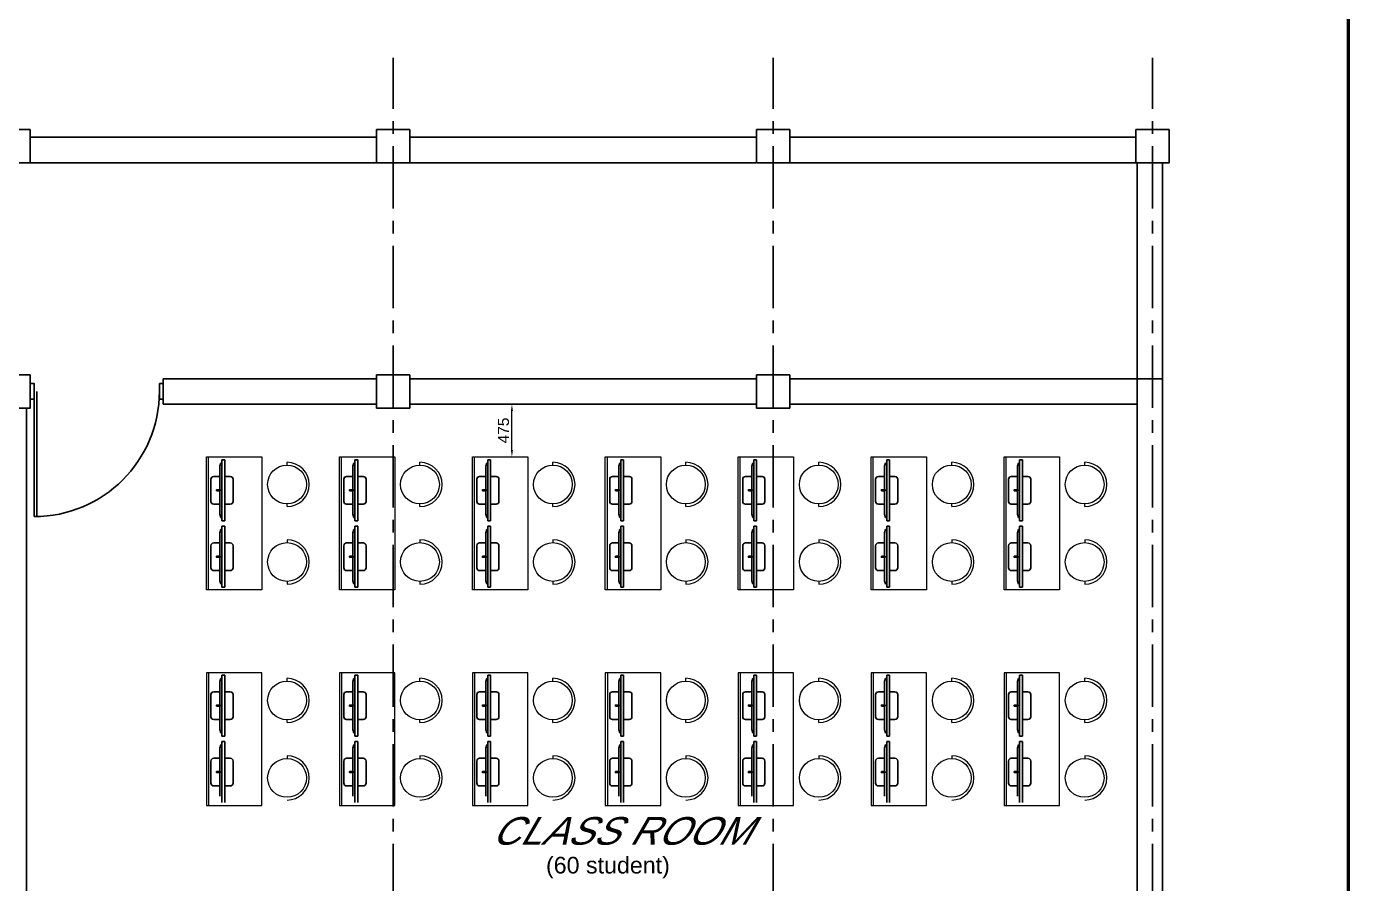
# Model space of a CAD drawing. Extents: x 348043 to 758301, y 133827 to 256568.
# Drawn here: x 443325 to 455259, y 167271 to 175011 of the extents above; entities that cross this region are included whole.
import ezdxf

# ---------------------------------------------------------------- set-up
doc = ezdxf.new("R2010")
doc.units = 0
doc.header["$LTSCALE"] = 900
doc.header["$MEASUREMENT"] = 0
doc.header["$PDMODE"] = 34
doc.linetypes.add('ACAD_ISO02W100', pattern=[15, 12, -3])
doc.linetypes.add('CENTER', pattern=[2, 1.25, -0.25, 0.25, -0.25])
doc.layers.get('DEFPOINTS').update_dxf_attribs({"color": 3, "linetype": 'CONTINUOUS'})
for name, color, linetype in [('2', 7, 'CONTINUOUS'), ('door', 163, 'CONTINUOUS'), ('TEXT', 2, 'CONTINUOUS')]:
    doc.layers.add(name, color=color, linetype=linetype)
doc.layers.add('COL', color=6, linetype='CONTINUOUS', lineweight=25)
doc.styles.add('ROMANS', font='arial.ttf')
doc.dimstyles.new('MSADIM', dxfattribs={"dimscale": 50, "dimtxt": 2.5, "dimasz": 2.5, "dimexe": 1.2, "dimexo": 1, "dimgap": 1, "dimtad": 1, "dimdec": 0, "dimzin": 1, "dimdsep": 46, "dimtxsty": 'ROMANS', "dimcen": 0, "dimclrd": 3, "dimclrt": 6, "dimadec": 0, "dimazin": 0, "dimtfac": 1, "dimtdec": 0, "dimtofl": 0, "dimtmove": 0, "dimatfit": 3, "dimfxl": 1, "dimtvp": 0.1, "dimtolj": 1, "dimtzin": 1, "dimarcsym": 0})

# ---------------------------------------------------------------- blocks, each defined once
blk = doc.blocks.new('*D219')
at = {"layer": 'DEFPOINTS', "color": 0, "lineweight": 50, "ltscale": 1.25}
for p in [(447600, 171599), (447707, 171599), (447600, 171124)]:
    blk.add_point(p, dxfattribs=at)
at = {"layer": 'door', "color": 0, "linetype": 'ACAD_ISO02W100', "lineweight": 9, "ltscale": 1.25}
blk.add_line((447650, 171599), (447767, 171599), dxfattribs=at)
at = {"layer": 'door', "color": 3, "lineweight": 9, "ltscale": 1.25}
blk.add_line((447707, 171187), (447707, 171537), dxfattribs=at)
at = {"layer": 'door', "color": 0, "lineweight": 9, "ltscale": 1.25}
blk.add_line((447650, 171124), (447767, 171124), dxfattribs=at)
at = {"layer": 'door', "color": 3, "lineweight": 50, "ltscale": 1.25}
for points in [[(447697, 171537), (447717, 171537), (447707, 171599)], [(447697, 171187), (447717, 171187), (447707, 171124)]]:
    blk.add_solid(points, dxfattribs=at)
at = {"layer": 'door', "color": 6, "lineweight": 5, "ltscale": 1.25, "insert": (447631, 171362), "char_height": 100, "attachment_point": 5, "rotation": 90, "style": 'ROMANS'}
blk.add_mtext('\\A1;475', dxfattribs=at)

msp = doc.modelspace()

# ---------------------------------------------------------------- linework, layer by layer
at = {"layer": '2', "color": 30, "linetype": 'Continuous'}
for p, q in [((445080.6, 171067.6), (445071.3, 171038.4)), ((445071.3, 170605), (445071.3, 171038.4)), ((445080.6, 171067.6), (445089.9, 171067.6)), ((445114.7, 171096.7), (445089.9, 171096.7)), ((445089.9, 170546.7), (445089.9, 171096.7)), ((445114.7, 170546.7), (445114.7, 171096.7)), ((446280.6, 171067.6), (446271.3, 171038.4)), ((446271.3, 170605), (446271.3, 171038.4)), ((446280.6, 171067.6), (446289.9, 171067.6)), ((446314.7, 171096.7), (446289.9, 171096.7)), ((446289.9, 170546.7), (446289.9, 171096.7)), ((446314.7, 170546.7), (446314.7, 171096.7)), ((447480.6, 171067.6), (447471.3, 171038.4)), ((447471.3, 170605), (447471.3, 171038.4)), ((447480.6, 171067.6), (447489.9, 171067.6)), ((447514.7, 171096.7), (447489.9, 171096.7)), ((447489.9, 170546.7), (447489.9, 171096.7)), ((447514.7, 170546.7), (447514.7, 171096.7)), ((448680.6, 171067.6), (448671.3, 171038.4)), ((448671.3, 170605), (448671.3, 171038.4)), ((448680.6, 171067.6), (448689.9, 171067.6)), ((448714.7, 171096.7), (448689.9, 171096.7)), ((448689.9, 170546.7), (448689.9, 171096.7)), ((448714.7, 170546.7), (448714.7, 171096.7)), ((449880.6, 171067.6), (449871.3, 171038.4)), ((449871.3, 170605), (449871.3, 171038.4)), ((449880.6, 171067.6), (449889.9, 171067.6)), ((449914.7, 171096.7), (449889.9, 171096.7)), ((449889.9, 170546.7), (449889.9, 171096.7)), ((449914.7, 170546.7), (449914.7, 171096.7)), ((451080.6, 171067.6), (451071.3, 171038.4)), ((451071.3, 170605), (451071.3, 171038.4)), ((451080.6, 171067.6), (451089.9, 171067.6)), ((451114.7, 171096.7), (451089.9, 171096.7)), ((451089.9, 170546.7), (451089.9, 171096.7)), ((451114.7, 170546.7), (451114.7, 171096.7)), ((452280.6, 171067.6), (452271.3, 171038.4)), ((452271.3, 170605), (452271.3, 171038.4)), ((452280.6, 171067.6), (452289.9, 171067.6)), ((452314.7, 171096.7), (452289.9, 171096.7)), ((452289.9, 170546.7), (452289.9, 171096.7)), ((452314.7, 170546.7), (452314.7, 171096.7)), ((444989.9, 170721.7), (444989.9, 170921.7)), ((445014.9, 170946.7), (445071.3, 170946.7)), ((445114.7, 170946.7), (445164.9, 170946.7)), ((445189.9, 170721.7), (445189.9, 170921.7)), ((446189.9, 170721.7), (446189.9, 170921.7)), ((446214.9, 170946.7), (446271.3, 170946.7)), ((446314.7, 170946.7), (446364.9, 170946.7)), ((446389.9, 170721.7), (446389.9, 170921.7)), ((447389.9, 170721.7), (447389.9, 170921.7)), ((447414.9, 170946.7), (447471.3, 170946.7)), ((447514.7, 170946.7), (447564.9, 170946.7)), ((447589.9, 170721.7), (447589.9, 170921.7)), ((448589.9, 170721.7), (448589.9, 170921.7)), ((448614.9, 170946.7), (448671.3, 170946.7)), ((448714.7, 170946.7), (448764.9, 170946.7)), ((448789.9, 170721.7), (448789.9, 170921.7)), ((449789.9, 170721.7), (449789.9, 170921.7)), ((449814.9, 170946.7), (449871.3, 170946.7)), ((449914.7, 170946.7), (449964.9, 170946.7)), ((449989.9, 170721.7), (449989.9, 170921.7)), ((450989.9, 170721.7), (450989.9, 170921.7)), ((451014.9, 170946.7), (451071.3, 170946.7)), ((451114.7, 170946.7), (451164.9, 170946.7)), ((451189.9, 170721.7), (451189.9, 170921.7)), ((452189.9, 170721.7), (452189.9, 170921.7)), ((452214.9, 170946.7), (452271.3, 170946.7)), ((452314.7, 170946.7), (452364.9, 170946.7)), ((452389.9, 170721.7), (452389.9, 170921.7)), ((445089.9, 170821.7), (445036.8, 170821.7)), ((445089.9, 170696.7), (445089.9, 170821.7)), ((446289.9, 170821.7), (446236.8, 170821.7)), ((446289.9, 170696.7), (446289.9, 170821.7)), ((447489.9, 170821.7), (447436.8, 170821.7)), ((447489.9, 170696.7), (447489.9, 170821.7)), ((448689.9, 170821.7), (448636.8, 170821.7)), ((448689.9, 170696.7), (448689.9, 170821.7)), ((449889.9, 170821.7), (449836.8, 170821.7)), ((449889.9, 170696.7), (449889.9, 170821.7)), ((451089.9, 170821.7), (451036.8, 170821.7)), ((451089.9, 170696.7), (451089.9, 170821.7)), ((452289.9, 170821.7), (452236.8, 170821.7)), ((452289.9, 170696.7), (452289.9, 170821.7)), ((445014.9, 170696.7), (445071.3, 170696.7)), ((445114.7, 170696.7), (445164.9, 170696.7)), ((446214.9, 170696.7), (446271.3, 170696.7)), ((446314.7, 170696.7), (446364.9, 170696.7)), ((447414.9, 170696.7), (447471.3, 170696.7)), ((447514.7, 170696.7), (447564.9, 170696.7)), ((448614.9, 170696.7), (448671.3, 170696.7)), ((448714.7, 170696.7), (448764.9, 170696.7)), ((449814.9, 170696.7), (449871.3, 170696.7)), ((449914.7, 170696.7), (449964.9, 170696.7)), ((451014.9, 170696.7), (451071.3, 170696.7)), ((451114.7, 170696.7), (451164.9, 170696.7)), ((452214.9, 170696.7), (452271.3, 170696.7)), ((452314.7, 170696.7), (452364.9, 170696.7)), ((445080.6, 170575.9), (445071.3, 170605)), ((445080.6, 170575.9), (445089.9, 170575.9)), ((445114.7, 170546.7), (445089.9, 170546.7)), ((446280.6, 170575.9), (446271.3, 170605)), ((446280.6, 170575.9), (446289.9, 170575.9)), ((446314.7, 170546.7), (446289.9, 170546.7)), ((447480.6, 170575.9), (447471.3, 170605)), ((447480.6, 170575.9), (447489.9, 170575.9)), ((447514.7, 170546.7), (447489.9, 170546.7)), ((448680.6, 170575.9), (448671.3, 170605)), ((448680.6, 170575.9), (448689.9, 170575.9)), ((448714.7, 170546.7), (448689.9, 170546.7)), ((449880.6, 170575.9), (449871.3, 170605)), ((449880.6, 170575.9), (449889.9, 170575.9)), ((449914.7, 170546.7), (449889.9, 170546.7)), ((451080.6, 170575.9), (451071.3, 170605)), ((451080.6, 170575.9), (451089.9, 170575.9)), ((451114.7, 170546.7), (451089.9, 170546.7)), ((452280.6, 170575.9), (452271.3, 170605)), ((452280.6, 170575.9), (452289.9, 170575.9)), ((452314.7, 170546.7), (452289.9, 170546.7)), ((445080.6, 170467.6), (445071.3, 170438.4)), ((445071.3, 170438.4), (445071.3, 170005)), ((445080.6, 170467.6), (445089.9, 170467.6)), ((445114.7, 170496.7), (445089.9, 170496.7)), ((445089.9, 170496.7), (445089.9, 169946.7)), ((445114.7, 170496.7), (445114.7, 169946.7)), ((446280.6, 170467.6), (446271.3, 170438.4)), ((446271.3, 170438.4), (446271.3, 170005)), ((446280.6, 170467.6), (446289.9, 170467.6)), ((446314.7, 170496.7), (446289.9, 170496.7)), ((446289.9, 170496.7), (446289.9, 169946.7)), ((446314.7, 170496.7), (446314.7, 169946.7)), ((447480.6, 170467.6), (447471.3, 170438.4)), ((447471.3, 170438.4), (447471.3, 170005)), ((447480.6, 170467.6), (447489.9, 170467.6)), ((447514.7, 170496.7), (447489.9, 170496.7)), ((447489.9, 170496.7), (447489.9, 169946.7)), ((447514.7, 170496.7), (447514.7, 169946.7)), ((448680.6, 170467.6), (448671.3, 170438.4)), ((448671.3, 170438.4), (448671.3, 170005)), ((448680.6, 170467.6), (448689.9, 170467.6)), ((448714.7, 170496.7), (448689.9, 170496.7)), ((448689.9, 170496.7), (448689.9, 169946.7)), ((448714.7, 170496.7), (448714.7, 169946.7)), ((449880.6, 170467.6), (449871.3, 170438.4)), ((449871.3, 170438.4), (449871.3, 170005)), ((449880.6, 170467.6), (449889.9, 170467.6)), ((449914.7, 170496.7), (449889.9, 170496.7)), ((449889.9, 170496.7), (449889.9, 169946.7)), ((449914.7, 170496.7), (449914.7, 169946.7)), ((451080.6, 170467.6), (451071.3, 170438.4)), ((451071.3, 170438.4), (451071.3, 170005)), ((451080.6, 170467.6), (451089.9, 170467.6)), ((451114.7, 170496.7), (451089.9, 170496.7)), ((451089.9, 170496.7), (451089.9, 169946.7)), ((451114.7, 170496.7), (451114.7, 169946.7)), ((452280.6, 170467.6), (452271.3, 170438.4)), ((452271.3, 170438.4), (452271.3, 170005)), ((452280.6, 170467.6), (452289.9, 170467.6)), ((452314.7, 170496.7), (452289.9, 170496.7)), ((452289.9, 170496.7), (452289.9, 169946.7)), ((452314.7, 170496.7), (452314.7, 169946.7)), ((444989.9, 170321.7), (444989.9, 170121.7)), ((445014.9, 170346.7), (445071.3, 170346.7)), ((445089.9, 170346.7), (445089.9, 170221.7)), ((445114.7, 170346.7), (445164.9, 170346.7)), ((445189.9, 170321.7), (445189.9, 170121.7)), ((446189.9, 170321.7), (446189.9, 170121.7)), ((446214.9, 170346.7), (446271.3, 170346.7)), ((446289.9, 170346.7), (446289.9, 170221.7)), ((446314.7, 170346.7), (446364.9, 170346.7)), ((446389.9, 170321.7), (446389.9, 170121.7)), ((447389.9, 170321.7), (447389.9, 170121.7)), ((447414.9, 170346.7), (447471.3, 170346.7)), ((447489.9, 170346.7), (447489.9, 170221.7)), ((447514.7, 170346.7), (447564.9, 170346.7)), ((447589.9, 170321.7), (447589.9, 170121.7)), ((448589.9, 170321.7), (448589.9, 170121.7)), ((448614.9, 170346.7), (448671.3, 170346.7)), ((448689.9, 170346.7), (448689.9, 170221.7)), ((448714.7, 170346.7), (448764.9, 170346.7)), ((448789.9, 170321.7), (448789.9, 170121.7)), ((449789.9, 170321.7), (449789.9, 170121.7)), ((449814.9, 170346.7), (449871.3, 170346.7)), ((449889.9, 170346.7), (449889.9, 170221.7)), ((449914.7, 170346.7), (449964.9, 170346.7)), ((449989.9, 170321.7), (449989.9, 170121.7)), ((450989.9, 170321.7), (450989.9, 170121.7)), ((451014.9, 170346.7), (451071.3, 170346.7)), ((451089.9, 170346.7), (451089.9, 170221.7)), ((451114.7, 170346.7), (451164.9, 170346.7)), ((451189.9, 170321.7), (451189.9, 170121.7)), ((452189.9, 170321.7), (452189.9, 170121.7)), ((452214.9, 170346.7), (452271.3, 170346.7)), ((452289.9, 170346.7), (452289.9, 170221.7)), ((452314.7, 170346.7), (452364.9, 170346.7)), ((452389.9, 170321.7), (452389.9, 170121.7)), ((445089.9, 170221.7), (445036.8, 170221.7)), ((446289.9, 170221.7), (446236.8, 170221.7)), ((447489.9, 170221.7), (447436.8, 170221.7)), ((448689.9, 170221.7), (448636.8, 170221.7)), ((449889.9, 170221.7), (449836.8, 170221.7)), ((451089.9, 170221.7), (451036.8, 170221.7)), ((452289.9, 170221.7), (452236.8, 170221.7)), ((445014.9, 170096.7), (445071.3, 170096.7)), ((445114.7, 170096.7), (445164.9, 170096.7)), ((446214.9, 170096.7), (446271.3, 170096.7)), ((446314.7, 170096.7), (446364.9, 170096.7)), ((447414.9, 170096.7), (447471.3, 170096.7)), ((447514.7, 170096.7), (447564.9, 170096.7)), ((448614.9, 170096.7), (448671.3, 170096.7)), ((448714.7, 170096.7), (448764.9, 170096.7)), ((449814.9, 170096.7), (449871.3, 170096.7)), ((449914.7, 170096.7), (449964.9, 170096.7)), ((451014.9, 170096.7), (451071.3, 170096.7)), ((451114.7, 170096.7), (451164.9, 170096.7)), ((452214.9, 170096.7), (452271.3, 170096.7)), ((452314.7, 170096.7), (452364.9, 170096.7)), ((445080.6, 169975.9), (445071.3, 170005)), ((445080.6, 169975.9), (445089.9, 169975.9)), ((445114.7, 169946.7), (445089.9, 169946.7)), ((446280.6, 169975.9), (446271.3, 170005)), ((446280.6, 169975.9), (446289.9, 169975.9)), ((446314.7, 169946.7), (446289.9, 169946.7)), ((447480.6, 169975.9), (447471.3, 170005)), ((447480.6, 169975.9), (447489.9, 169975.9)), ((447514.7, 169946.7), (447489.9, 169946.7)), ((448680.6, 169975.9), (448671.3, 170005)), ((448680.6, 169975.9), (448689.9, 169975.9)), ((448714.7, 169946.7), (448689.9, 169946.7)), ((449880.6, 169975.9), (449871.3, 170005)), ((449880.6, 169975.9), (449889.9, 169975.9)), ((449914.7, 169946.7), (449889.9, 169946.7)), ((451080.6, 169975.9), (451071.3, 170005)), ((451080.6, 169975.9), (451089.9, 169975.9)), ((451114.7, 169946.7), (451089.9, 169946.7)), ((452280.6, 169975.9), (452271.3, 170005)), ((452280.6, 169975.9), (452289.9, 169975.9)), ((452314.7, 169946.7), (452289.9, 169946.7)), ((445080.6, 169123), (445071.3, 169093.8)), ((445080.6, 169123), (445089.9, 169123)), ((445114.7, 169152.1), (445089.9, 169152.1)), ((445089.9, 168602.1), (445089.9, 169152.1)), ((445114.7, 168602.1), (445114.7, 169152.1)), ((446280.6, 169123), (446271.3, 169093.8)), ((446280.6, 169123), (446289.9, 169123)), ((446314.7, 169152.1), (446289.9, 169152.1)), ((446289.9, 168602.1), (446289.9, 169152.1)), ((446314.7, 168602.1), (446314.7, 169152.1)), ((447480.6, 169123), (447471.3, 169093.8)), ((447480.6, 169123), (447489.9, 169123)), ((447514.7, 169152.1), (447489.9, 169152.1)), ((447489.9, 168602.1), (447489.9, 169152.1)), ((447514.7, 168602.1), (447514.7, 169152.1)), ((448680.6, 169123), (448671.3, 169093.8)), ((448680.6, 169123), (448689.9, 169123)), ((448714.7, 169152.1), (448689.9, 169152.1)), ((448689.9, 168602.1), (448689.9, 169152.1)), ((448714.7, 168602.1), (448714.7, 169152.1)), ((449880.6, 169123), (449871.3, 169093.8)), ((449880.6, 169123), (449889.9, 169123)), ((449914.7, 169152.1), (449889.9, 169152.1)), ((449889.9, 168602.1), (449889.9, 169152.1)), ((449914.7, 168602.1), (449914.7, 169152.1)), ((451080.6, 169123), (451071.3, 169093.8)), ((451080.6, 169123), (451089.9, 169123)), ((451114.7, 169152.1), (451089.9, 169152.1)), ((451089.9, 168602.1), (451089.9, 169152.1)), ((451114.7, 168602.1), (451114.7, 169152.1)), ((452280.6, 169123), (452271.3, 169093.8)), ((452280.6, 169123), (452289.9, 169123)), ((452314.7, 169152.1), (452289.9, 169152.1)), ((452289.9, 168602.1), (452289.9, 169152.1)), ((452314.7, 168602.1), (452314.7, 169152.1)), ((445014.9, 169002.1), (445071.3, 169002.1)), ((445071.3, 168660.4), (445071.3, 169093.8)), ((445114.7, 169002.1), (445164.9, 169002.1)), ((446214.9, 169002.1), (446271.3, 169002.1)), ((446271.3, 168660.4), (446271.3, 169093.8)), ((446314.7, 169002.1), (446364.9, 169002.1)), ((447414.9, 169002.1), (447471.3, 169002.1)), ((447471.3, 168660.4), (447471.3, 169093.8)), ((447514.7, 169002.1), (447564.9, 169002.1)), ((448614.9, 169002.1), (448671.3, 169002.1)), ((448671.3, 168660.4), (448671.3, 169093.8)), ((448714.7, 169002.1), (448764.9, 169002.1)), ((449814.9, 169002.1), (449871.3, 169002.1)), ((449871.3, 168660.4), (449871.3, 169093.8)), ((449914.7, 169002.1), (449964.9, 169002.1)), ((451014.9, 169002.1), (451071.3, 169002.1)), ((451071.3, 168660.4), (451071.3, 169093.8)), ((451114.7, 169002.1), (451164.9, 169002.1)), ((452214.9, 169002.1), (452271.3, 169002.1)), ((452271.3, 168660.4), (452271.3, 169093.8)), ((452314.7, 169002.1), (452364.9, 169002.1)), ((444989.9, 168777.1), (444989.9, 168977.1)), ((445089.9, 168877.1), (445036.8, 168877.1)), ((445089.9, 168752.1), (445089.9, 168877.1)), ((445189.9, 168777.1), (445189.9, 168977.1)), ((446189.9, 168777.1), (446189.9, 168977.1)), ((446289.9, 168877.1), (446236.8, 168877.1)), ((446289.9, 168752.1), (446289.9, 168877.1)), ((446389.9, 168777.1), (446389.9, 168977.1)), ((447389.9, 168777.1), (447389.9, 168977.1)), ((447489.9, 168877.1), (447436.8, 168877.1)), ((447489.9, 168752.1), (447489.9, 168877.1)), ((447589.9, 168777.1), (447589.9, 168977.1)), ((448589.9, 168777.1), (448589.9, 168977.1)), ((448689.9, 168877.1), (448636.8, 168877.1)), ((448689.9, 168752.1), (448689.9, 168877.1)), ((448789.9, 168777.1), (448789.9, 168977.1)), ((449789.9, 168777.1), (449789.9, 168977.1)), ((449889.9, 168877.1), (449836.8, 168877.1)), ((449889.9, 168752.1), (449889.9, 168877.1)), ((449989.9, 168777.1), (449989.9, 168977.1)), ((450989.9, 168777.1), (450989.9, 168977.1)), ((451089.9, 168877.1), (451036.8, 168877.1)), ((451089.9, 168752.1), (451089.9, 168877.1)), ((451189.9, 168777.1), (451189.9, 168977.1)), ((452189.9, 168777.1), (452189.9, 168977.1)), ((452289.9, 168877.1), (452236.8, 168877.1)), ((452289.9, 168752.1), (452289.9, 168877.1)), ((452389.9, 168777.1), (452389.9, 168977.1)), ((445014.9, 168752.1), (445071.3, 168752.1)), ((445114.7, 168752.1), (445164.9, 168752.1)), ((446214.9, 168752.1), (446271.3, 168752.1)), ((446314.7, 168752.1), (446364.9, 168752.1)), ((447414.9, 168752.1), (447471.3, 168752.1)), ((447514.7, 168752.1), (447564.9, 168752.1)), ((448614.9, 168752.1), (448671.3, 168752.1)), ((448714.7, 168752.1), (448764.9, 168752.1)), ((449814.9, 168752.1), (449871.3, 168752.1)), ((449914.7, 168752.1), (449964.9, 168752.1)), ((451014.9, 168752.1), (451071.3, 168752.1)), ((451114.7, 168752.1), (451164.9, 168752.1)), ((452214.9, 168752.1), (452271.3, 168752.1)), ((452314.7, 168752.1), (452364.9, 168752.1)), ((445080.6, 168631.3), (445071.3, 168660.4)), ((445080.6, 168631.3), (445089.9, 168631.3)), ((446280.6, 168631.3), (446271.3, 168660.4)), ((446280.6, 168631.3), (446289.9, 168631.3)), ((447480.6, 168631.3), (447471.3, 168660.4)), ((447480.6, 168631.3), (447489.9, 168631.3)), ((448680.6, 168631.3), (448671.3, 168660.4)), ((448680.6, 168631.3), (448689.9, 168631.3)), ((449880.6, 168631.3), (449871.3, 168660.4)), ((449880.6, 168631.3), (449889.9, 168631.3)), ((451080.6, 168631.3), (451071.3, 168660.4)), ((451080.6, 168631.3), (451089.9, 168631.3)), ((452280.6, 168631.3), (452271.3, 168660.4)), ((452280.6, 168631.3), (452289.9, 168631.3)), ((445080.6, 168523), (445071.3, 168493.8)), ((445080.6, 168523), (445089.9, 168523)), ((445114.7, 168602.1), (445089.9, 168602.1)), ((445114.7, 168552.1), (445089.9, 168552.1)), ((445089.9, 168552.1), (445089.9, 168002.1)), ((445114.7, 168552.1), (445114.7, 168002.1)), ((446280.6, 168523), (446271.3, 168493.8)), ((446280.6, 168523), (446289.9, 168523)), ((446314.7, 168602.1), (446289.9, 168602.1)), ((446314.7, 168552.1), (446289.9, 168552.1)), ((446289.9, 168552.1), (446289.9, 168002.1)), ((446314.7, 168552.1), (446314.7, 168002.1)), ((447480.6, 168523), (447471.3, 168493.8)), ((447480.6, 168523), (447489.9, 168523)), ((447514.7, 168602.1), (447489.9, 168602.1)), ((447514.7, 168552.1), (447489.9, 168552.1)), ((447489.9, 168552.1), (447489.9, 168002.1)), ((447514.7, 168552.1), (447514.7, 168002.1)), ((448680.6, 168523), (448671.3, 168493.8)), ((448680.6, 168523), (448689.9, 168523)), ((448714.7, 168602.1), (448689.9, 168602.1)), ((448714.7, 168552.1), (448689.9, 168552.1)), ((448689.9, 168552.1), (448689.9, 168002.1)), ((448714.7, 168552.1), (448714.7, 168002.1)), ((449880.6, 168523), (449871.3, 168493.8)), ((449880.6, 168523), (449889.9, 168523)), ((449914.7, 168602.1), (449889.9, 168602.1)), ((449914.7, 168552.1), (449889.9, 168552.1)), ((449889.9, 168552.1), (449889.9, 168002.1)), ((449914.7, 168552.1), (449914.7, 168002.1)), ((451080.6, 168523), (451071.3, 168493.8)), ((451080.6, 168523), (451089.9, 168523)), ((451114.7, 168602.1), (451089.9, 168602.1)), ((451114.7, 168552.1), (451089.9, 168552.1)), ((451089.9, 168552.1), (451089.9, 168002.1)), ((451114.7, 168552.1), (451114.7, 168002.1)), ((452280.6, 168523), (452271.3, 168493.8)), ((452280.6, 168523), (452289.9, 168523)), ((452314.7, 168602.1), (452289.9, 168602.1)), ((452314.7, 168552.1), (452289.9, 168552.1)), ((452289.9, 168552.1), (452289.9, 168002.1)), ((452314.7, 168552.1), (452314.7, 168002.1)), ((445014.9, 168402.1), (445071.3, 168402.1)), ((445071.3, 168493.8), (445071.3, 168060.4)), ((445089.9, 168402.1), (445089.9, 168277.1)), ((445114.7, 168402.1), (445164.9, 168402.1)), ((446214.9, 168402.1), (446271.3, 168402.1)), ((446271.3, 168493.8), (446271.3, 168060.4)), ((446289.9, 168402.1), (446289.9, 168277.1)), ((446314.7, 168402.1), (446364.9, 168402.1)), ((447414.9, 168402.1), (447471.3, 168402.1)), ((447471.3, 168493.8), (447471.3, 168060.4)), ((447489.9, 168402.1), (447489.9, 168277.1)), ((447514.7, 168402.1), (447564.9, 168402.1)), ((448614.9, 168402.1), (448671.3, 168402.1)), ((448671.3, 168493.8), (448671.3, 168060.4)), ((448689.9, 168402.1), (448689.9, 168277.1)), ((448714.7, 168402.1), (448764.9, 168402.1)), ((449814.9, 168402.1), (449871.3, 168402.1)), ((449871.3, 168493.8), (449871.3, 168060.4)), ((449889.9, 168402.1), (449889.9, 168277.1)), ((449914.7, 168402.1), (449964.9, 168402.1)), ((451014.9, 168402.1), (451071.3, 168402.1)), ((451071.3, 168493.8), (451071.3, 168060.4)), ((451089.9, 168402.1), (451089.9, 168277.1)), ((451114.7, 168402.1), (451164.9, 168402.1)), ((452214.9, 168402.1), (452271.3, 168402.1)), ((452271.3, 168493.8), (452271.3, 168060.4)), ((452289.9, 168402.1), (452289.9, 168277.1)), ((452314.7, 168402.1), (452364.9, 168402.1)), ((444989.9, 168377.1), (444989.9, 168177.1)), ((445089.9, 168277.1), (445036.8, 168277.1)), ((445189.9, 168377.1), (445189.9, 168177.1)), ((446189.9, 168377.1), (446189.9, 168177.1)), ((446289.9, 168277.1), (446236.8, 168277.1)), ((446389.9, 168377.1), (446389.9, 168177.1)), ((447389.9, 168377.1), (447389.9, 168177.1)), ((447489.9, 168277.1), (447436.8, 168277.1)), ((447589.9, 168377.1), (447589.9, 168177.1)), ((448589.9, 168377.1), (448589.9, 168177.1)), ((448689.9, 168277.1), (448636.8, 168277.1)), ((448789.9, 168377.1), (448789.9, 168177.1)), ((449789.9, 168377.1), (449789.9, 168177.1)), ((449889.9, 168277.1), (449836.8, 168277.1)), ((449989.9, 168377.1), (449989.9, 168177.1)), ((450989.9, 168377.1), (450989.9, 168177.1)), ((451089.9, 168277.1), (451036.8, 168277.1)), ((451189.9, 168377.1), (451189.9, 168177.1)), ((452189.9, 168377.1), (452189.9, 168177.1)), ((452289.9, 168277.1), (452236.8, 168277.1)), ((452389.9, 168377.1), (452389.9, 168177.1)), ((445014.9, 168152.1), (445071.3, 168152.1)), ((445114.7, 168152.1), (445164.9, 168152.1)), ((446214.9, 168152.1), (446271.3, 168152.1)), ((446314.7, 168152.1), (446364.9, 168152.1)), ((447414.9, 168152.1), (447471.3, 168152.1)), ((447514.7, 168152.1), (447564.9, 168152.1)), ((448614.9, 168152.1), (448671.3, 168152.1)), ((448714.7, 168152.1), (448764.9, 168152.1)), ((449814.9, 168152.1), (449871.3, 168152.1)), ((449914.7, 168152.1), (449964.9, 168152.1)), ((451014.9, 168152.1), (451071.3, 168152.1)), ((451114.7, 168152.1), (451164.9, 168152.1)), ((452214.9, 168152.1), (452271.3, 168152.1)), ((452314.7, 168152.1), (452364.9, 168152.1))]:
    msp.add_line(p, q, dxfattribs=at)
for points in [[(445041.7, 170816.7), (445041.7, 170826.7), (445071.3, 170826.7), (445071.3, 170816.7)], [(446241.7, 170816.7), (446241.7, 170826.7), (446271.3, 170826.7), (446271.3, 170816.7)], [(447441.7, 170816.7), (447441.7, 170826.7), (447471.3, 170826.7), (447471.3, 170816.7)], [(448641.7, 170816.7), (448641.7, 170826.7), (448671.3, 170826.7), (448671.3, 170816.7)], [(449841.7, 170816.7), (449841.7, 170826.7), (449871.3, 170826.7), (449871.3, 170816.7)], [(451041.7, 170816.7), (451041.7, 170826.7), (451071.3, 170826.7), (451071.3, 170816.7)], [(452241.7, 170816.7), (452241.7, 170826.7), (452271.3, 170826.7), (452271.3, 170816.7)], [(445041.7, 170226.8), (445041.7, 170216.8), (445071.3, 170216.8), (445071.3, 170226.8)], [(446241.7, 170226.8), (446241.7, 170216.8), (446271.3, 170216.8), (446271.3, 170226.8)], [(447441.7, 170226.8), (447441.7, 170216.8), (447471.3, 170216.8), (447471.3, 170226.8)], [(448641.7, 170226.8), (448641.7, 170216.8), (448671.3, 170216.8), (448671.3, 170226.8)], [(449841.7, 170226.8), (449841.7, 170216.8), (449871.3, 170216.8), (449871.3, 170226.8)], [(451041.7, 170226.8), (451041.7, 170216.8), (451071.3, 170216.8), (451071.3, 170226.8)], [(452241.7, 170226.8), (452241.7, 170216.8), (452271.3, 170216.8), (452271.3, 170226.8)], [(445041.7, 168872.1), (445041.7, 168882.1), (445071.3, 168882.1), (445071.3, 168872.1)], [(446241.7, 168872.1), (446241.7, 168882.1), (446271.3, 168882.1), (446271.3, 168872.1)], [(447441.7, 168872.1), (447441.7, 168882.1), (447471.3, 168882.1), (447471.3, 168872.1)], [(448641.7, 168872.1), (448641.7, 168882.1), (448671.3, 168882.1), (448671.3, 168872.1)], [(449841.7, 168872.1), (449841.7, 168882.1), (449871.3, 168882.1), (449871.3, 168872.1)], [(451041.7, 168872.1), (451041.7, 168882.1), (451071.3, 168882.1), (451071.3, 168872.1)], [(452241.7, 168872.1), (452241.7, 168882.1), (452271.3, 168882.1), (452271.3, 168872.1)], [(445041.7, 168282.2), (445041.7, 168272.2), (445071.3, 168272.2), (445071.3, 168282.2)], [(446241.7, 168282.2), (446241.7, 168272.2), (446271.3, 168272.2), (446271.3, 168282.2)], [(447441.7, 168282.2), (447441.7, 168272.2), (447471.3, 168272.2), (447471.3, 168282.2)], [(448641.7, 168282.2), (448641.7, 168272.2), (448671.3, 168272.2), (448671.3, 168282.2)], [(449841.7, 168282.2), (449841.7, 168272.2), (449871.3, 168272.2), (449871.3, 168282.2)], [(451041.7, 168282.2), (451041.7, 168272.2), (451071.3, 168272.2), (451071.3, 168282.2)], [(452241.7, 168282.2), (452241.7, 168272.2), (452271.3, 168272.2), (452271.3, 168282.2)]]:
    msp.add_lwpolyline(points, close=True, dxfattribs=at)
for centre, start, end in [((445014.9, 170921.7), 90, 180), ((445164.9, 170921.7), 0, 90), ((446214.9, 170921.7), 90, 180), ((446364.9, 170921.7), 0, 90), ((447414.9, 170921.7), 90, 180), ((447564.9, 170921.7), 0, 90), ((448614.9, 170921.7), 90, 180), ((448764.9, 170921.7), 0, 90), ((449814.9, 170921.7), 90, 180), ((449964.9, 170921.7), 0, 90), ((451014.9, 170921.7), 90, 180), ((451164.9, 170921.7), 0, 90), ((452214.9, 170921.7), 90, 180), ((452364.9, 170921.7), 0, 90), ((445014.9, 170721.7), 180, 270), ((445164.9, 170721.7), 270, 0), ((446214.9, 170721.7), 180, 270), ((446364.9, 170721.7), 270, 0), ((447414.9, 170721.7), 180, 270), ((447564.9, 170721.7), 270, 0), ((448614.9, 170721.7), 180, 270), ((448764.9, 170721.7), 270, 0), ((449814.9, 170721.7), 180, 270), ((449964.9, 170721.7), 270, 0), ((451014.9, 170721.7), 180, 270), ((451164.9, 170721.7), 270, 0), ((452214.9, 170721.7), 180, 270), ((452364.9, 170721.7), 270, 0), ((445014.9, 170321.7), 90, 180), ((445164.9, 170321.7), 360, 90), ((446214.9, 170321.7), 90, 180), ((446364.9, 170321.7), 360, 90), ((447414.9, 170321.7), 90, 180), ((447564.9, 170321.7), 360, 90), ((448614.9, 170321.7), 90, 180), ((448764.9, 170321.7), 360, 90), ((449814.9, 170321.7), 90, 180), ((449964.9, 170321.7), 360, 90), ((451014.9, 170321.7), 90, 180), ((451164.9, 170321.7), 360, 90), ((452214.9, 170321.7), 90, 180), ((452364.9, 170321.7), 360, 90), ((445014.9, 170121.7), 180, 270), ((445164.9, 170121.7), 270, 360), ((446214.9, 170121.7), 180, 270), ((446364.9, 170121.7), 270, 360), ((447414.9, 170121.7), 180, 270), ((447564.9, 170121.7), 270, 360), ((448614.9, 170121.7), 180, 270), ((448764.9, 170121.7), 270, 360), ((449814.9, 170121.7), 180, 270), ((449964.9, 170121.7), 270, 360), ((451014.9, 170121.7), 180, 270), ((451164.9, 170121.7), 270, 360), ((452214.9, 170121.7), 180, 270), ((452364.9, 170121.7), 270, 360), ((445014.9, 168977.1), 90, 180), ((445164.9, 168977.1), 0, 90), ((446214.9, 168977.1), 90, 180), ((446364.9, 168977.1), 0, 90), ((447414.9, 168977.1), 90, 180), ((447564.9, 168977.1), 0, 90), ((448614.9, 168977.1), 90, 180), ((448764.9, 168977.1), 0, 90), ((449814.9, 168977.1), 90, 180), ((449964.9, 168977.1), 0, 90), ((451014.9, 168977.1), 90, 180), ((451164.9, 168977.1), 0, 90), ((452214.9, 168977.1), 90, 180), ((452364.9, 168977.1), 0, 90), ((445014.9, 168777.1), 180, 270), ((445164.9, 168777.1), 270, 0), ((446214.9, 168777.1), 180, 270), ((446364.9, 168777.1), 270, 0), ((447414.9, 168777.1), 180, 270), ((447564.9, 168777.1), 270, 0), ((448614.9, 168777.1), 180, 270), ((448764.9, 168777.1), 270, 0), ((449814.9, 168777.1), 180, 270), ((449964.9, 168777.1), 270, 0), ((451014.9, 168777.1), 180, 270), ((451164.9, 168777.1), 270, 0), ((452214.9, 168777.1), 180, 270), ((452364.9, 168777.1), 270, 0), ((445014.9, 168377.1), 90, 180), ((445164.9, 168377.1), 360, 90), ((446214.9, 168377.1), 90, 180), ((446364.9, 168377.1), 360, 90), ((447414.9, 168377.1), 90, 180), ((447564.9, 168377.1), 360, 90), ((448614.9, 168377.1), 90, 180), ((448764.9, 168377.1), 360, 90), ((449814.9, 168377.1), 90, 180), ((449964.9, 168377.1), 360, 90), ((451014.9, 168377.1), 90, 180), ((451164.9, 168377.1), 360, 90), ((452214.9, 168377.1), 90, 180), ((452364.9, 168377.1), 360, 90), ((445014.9, 168177.1), 180, 270), ((445164.9, 168177.1), 270, 360), ((446214.9, 168177.1), 180, 270), ((446364.9, 168177.1), 270, 360), ((447414.9, 168177.1), 180, 270), ((447564.9, 168177.1), 270, 360), ((448614.9, 168177.1), 180, 270), ((448764.9, 168177.1), 270, 360), ((449814.9, 168177.1), 180, 270), ((449964.9, 168177.1), 270, 360), ((451014.9, 168177.1), 180, 270), ((451164.9, 168177.1), 270, 360), ((452214.9, 168177.1), 180, 270), ((452364.9, 168177.1), 270, 360)]:
    msp.add_arc(centre, 25, start, end, dxfattribs=at)
at = {"layer": 'COL'}
for points in [[(443359.8, 174079.4), (443359.8, 173779.4), (443059.8, 173779.4), (443059.8, 174079.4)], [(446784.8, 174079.4), (446784.8, 173779.4), (446484.8, 173779.4), (446484.8, 174079.4)], [(450214.8, 174079.4), (450214.8, 173779.4), (449914.8, 173779.4), (449914.8, 174079.4)], [(453639.8, 174079.4), (453639.8, 173779.4), (453339.8, 173779.4), (453339.8, 174079.4)], [(443359.8, 171864.4), (443359.8, 171564.4), (443059.8, 171564.4), (443059.8, 171864.4)], [(446784.8, 171864.4), (446784.8, 171564.4), (446484.8, 171564.4), (446484.8, 171864.4)], [(450214.8, 171864.4), (450214.8, 171564.4), (449914.8, 171564.4), (449914.8, 171864.4)]]:
    msp.add_lwpolyline(points, close=True, dxfattribs=at)
at = {"layer": 'door', "linetype": 'CENTER', "ltscale": 0.5}
for p, q in [((446634.8, 162567.2), (446634.8, 174727.4)), ((450064.8, 162567.2), (450064.8, 174727.4)), ((453489.8, 162567.2), (453489.8, 174727.4))]:
    msp.add_line(p, q, dxfattribs=at)
at = {"layer": 'door', "color": 3, "ltscale": 1.25}
for p, q in [((443359.8, 174009.4), (446484.8, 174009.4)), ((446784.8, 174009.4), (449909.8, 174009.4)), ((450214.8, 174009.4), (453339.8, 174009.4)), ((443359.8, 173779.4), (446484.8, 173779.4)), ((446784.8, 173779.4), (449909.8, 173779.4)), ((450214.8, 173779.4), (453339.8, 173779.4)), ((453349.8, 173779.4), (453349.8, 163999.4)), ((453579.8, 173779.4), (453579.8, 163769.4)), ((443359.8, 171831.7), (443359.8, 171601.7)), ((444559.8, 171829.4), (446484.8, 171829.4)), ((444559.8, 171829.4), (444559.8, 171599.4)), ((446784.8, 171829.4), (449914.8, 171829.4)), ((450214.8, 171829.4), (453579.8, 171829.4)), ((443324.8, 171564.4), (443324.8, 164074.4)), ((444559.8, 171599.4), (446484.8, 171599.4)), ((446784.8, 171599.4), (449914.8, 171599.4)), ((450214.8, 171599.4), (453349.8, 171599.4))]:
    msp.add_line(p, q, dxfattribs=at)
at = {"layer": 'door', "color": 13, "ltscale": 1.25}
for p, q in [((443395, 171714.4), (443395, 170584.9)), ((443418.4, 171714.4), (443418.4, 170584.9))]:
    msp.add_line(p, q, dxfattribs=at)
at = {"layer": 'door', "color": 190, "linetype": 'ByBlock', "lineweight": 5, "ltscale": 1.25}
for p, q in [((444968.7, 169924.4), (444968.7, 171124.4)), ((446168.7, 169924.4), (446168.7, 171124.4)), ((447368.7, 169924.4), (447368.7, 171124.4)), ((448568.7, 169924.4), (448568.7, 171124.4)), ((449768.7, 169924.4), (449768.7, 171124.4)), ((450968.7, 169924.4), (450968.7, 171124.4)), ((452168.7, 169924.4), (452168.7, 171124.4)), ((444968.7, 169174.4), (444968.7, 167974.4)), ((446168.7, 169174.4), (446168.7, 167974.4)), ((447368.7, 169174.4), (447368.7, 167974.4)), ((448568.7, 169174.4), (448568.7, 167974.4)), ((449768.7, 169174.4), (449768.7, 167974.4)), ((450968.7, 169174.4), (450968.7, 167974.4)), ((452168.7, 169174.4), (452168.7, 167974.4))]:
    msp.add_line(p, q, dxfattribs=at)
at = {"layer": 'door', "color": 3, "linetype": 'ByBlock', "lineweight": 5, "ltscale": 1.25}
for p, q in [((445677, 171049.4), (445677, 171074.4)), ((446877, 171049.4), (446877, 171074.4)), ((448077, 171049.4), (448077, 171074.4)), ((449277, 171049.4), (449277, 171074.4)), ((450477, 171049.4), (450477, 171074.4)), ((451677, 171049.4), (451677, 171074.4)), ((452877, 171049.4), (452877, 171074.4)), ((445677, 170674.4), (445677, 170699.4)), ((446877, 170674.4), (446877, 170699.4)), ((448077, 170674.4), (448077, 170699.4)), ((449277, 170674.4), (449277, 170699.4)), ((450477, 170674.4), (450477, 170699.4)), ((451677, 170674.4), (451677, 170699.4)), ((452877, 170674.4), (452877, 170699.4)), ((445677, 170374.4), (445677, 170349.4)), ((446877, 170374.4), (446877, 170349.4)), ((448077, 170374.4), (448077, 170349.4)), ((449277, 170374.4), (449277, 170349.4)), ((450477, 170374.4), (450477, 170349.4)), ((451677, 170374.4), (451677, 170349.4)), ((452877, 170374.4), (452877, 170349.4)), ((445677, 169999.4), (445677, 169974.4)), ((446877, 169999.4), (446877, 169974.4)), ((448077, 169999.4), (448077, 169974.4)), ((449277, 169999.4), (449277, 169974.4)), ((450477, 169999.4), (450477, 169974.4)), ((451677, 169999.4), (451677, 169974.4)), ((452877, 169999.4), (452877, 169974.4)), ((445677, 169099.4), (445677, 169124.4)), ((446877, 169099.4), (446877, 169124.4)), ((448077, 169099.4), (448077, 169124.4)), ((449277, 169099.4), (449277, 169124.4)), ((450477, 169099.4), (450477, 169124.4)), ((451677, 169099.4), (451677, 169124.4)), ((452877, 169099.4), (452877, 169124.4)), ((445677, 168724.4), (445677, 168749.4)), ((446877, 168724.4), (446877, 168749.4)), ((448077, 168724.4), (448077, 168749.4)), ((449277, 168724.4), (449277, 168749.4)), ((450477, 168724.4), (450477, 168749.4)), ((451677, 168724.4), (451677, 168749.4)), ((452877, 168724.4), (452877, 168749.4)), ((445677, 168424.4), (445677, 168399.4)), ((446877, 168424.4), (446877, 168399.4)), ((448077, 168424.4), (448077, 168399.4)), ((449277, 168424.4), (449277, 168399.4)), ((450477, 168424.4), (450477, 168399.4)), ((451677, 168424.4), (451677, 168399.4)), ((452877, 168424.4), (452877, 168399.4))]:
    msp.add_line(p, q, dxfattribs=at)
at = {"layer": 'door', "color": 1, "lineweight": 50, "ltscale": 1.25}
msp.add_lwpolyline([(407184.7, 159323.1), (455259, 159323.1), (455259, 216115), (407184.7, 216115)], close=True, dxfattribs=at)
at = {"layer": 'door', "color": 13, "ltscale": 1.25}
for points in [[(443359.8, 171785.2), (443395, 171785.2), (443395, 171643.6), (443359.8, 171643.6)], [(444524.6, 171785.2), (444559.8, 171785.2), (444559.8, 171643.6), (444524.6, 171643.6)]]:
    msp.add_lwpolyline(points, close=True, dxfattribs=at)
at = {"layer": 'door', "color": 190, "linetype": 'ByBlock', "lineweight": 5, "ltscale": 1.25}
for points in [[(444949.8, 169924.4), (444949.8, 171124.4), (445449.8, 171124.4), (445449.8, 169924.4)], [(446149.8, 169924.4), (446149.8, 171124.4), (446649.8, 171124.4), (446649.8, 169924.4)], [(447349.8, 169924.4), (447349.8, 171124.4), (447849.8, 171124.4), (447849.8, 169924.4)], [(448549.8, 169924.4), (448549.8, 171124.4), (449049.8, 171124.4), (449049.8, 169924.4)], [(449749.8, 169924.4), (449749.8, 171124.4), (450249.8, 171124.4), (450249.8, 169924.4)], [(450949.8, 169924.4), (450949.8, 171124.4), (451449.8, 171124.4), (451449.8, 169924.4)], [(452149.8, 169924.4), (452149.8, 171124.4), (452649.8, 171124.4), (452649.8, 169924.4)], [(444949.8, 169174.4), (444949.8, 167974.4), (445449.8, 167974.4), (445449.8, 169174.4)], [(446149.8, 169174.4), (446149.8, 167974.4), (446649.8, 167974.4), (446649.8, 169174.4)], [(447349.8, 169174.4), (447349.8, 167974.4), (447849.8, 167974.4), (447849.8, 169174.4)], [(448549.8, 169174.4), (448549.8, 167974.4), (449049.8, 167974.4), (449049.8, 169174.4)], [(449749.8, 169174.4), (449749.8, 167974.4), (450249.8, 167974.4), (450249.8, 169174.4)], [(450949.8, 169174.4), (450949.8, 167974.4), (451449.8, 167974.4), (451449.8, 169174.4)], [(452149.8, 169174.4), (452149.8, 167974.4), (452649.8, 167974.4), (452649.8, 169174.4)]]:
    msp.add_lwpolyline(points, close=True, dxfattribs=at)
at = {"layer": 'door', "color": 3, "linetype": 'ByBlock', "lineweight": 5, "ltscale": 1.25}
for centre in [(445677, 170874.4), (446877, 170874.4), (448077, 170874.4), (449277, 170874.4), (450477, 170874.4), (451677, 170874.4), (452877, 170874.4), (445677, 170174.4), (446877, 170174.4), (448077, 170174.4), (449277, 170174.4), (450477, 170174.4), (451677, 170174.4), (452877, 170174.4), (445677, 168924.4), (446877, 168924.4), (448077, 168924.4), (449277, 168924.4), (450477, 168924.4), (451677, 168924.4), (452877, 168924.4), (445677, 168224.4), (446877, 168224.4), (448077, 168224.4), (449277, 168224.4), (450477, 168224.4), (451677, 168224.4), (452877, 168224.4)]:
    msp.add_circle(centre, 175, dxfattribs=at)
at = {"layer": 'door', "color": 13, "ltscale": 1.25}
msp.add_arc((443395, 171714.4), 1129.6, 270, 0, dxfattribs=at)
at = {"layer": 'door', "color": 3, "linetype": 'ByBlock', "lineweight": 5, "ltscale": 1.25}
for centre in [(445677, 170874.4), (446877, 170874.4), (448077, 170874.4), (449277, 170874.4), (450477, 170874.4), (451677, 170874.4), (452877, 170874.4), (445677, 170174.4), (446877, 170174.4), (448077, 170174.4), (449277, 170174.4), (450477, 170174.4), (451677, 170174.4), (452877, 170174.4), (445677, 168924.4), (446877, 168924.4), (448077, 168924.4), (449277, 168924.4), (450477, 168924.4), (451677, 168924.4), (452877, 168924.4), (445677, 168224.4), (446877, 168224.4), (448077, 168224.4), (449277, 168224.4), (450477, 168224.4), (451677, 168224.4), (452877, 168224.4)]:
    msp.add_arc(centre, 200, 270, 90, dxfattribs=at)

# ---------------------------------------------------------------- texts
at = {"layer": 'TEXT', "color": 4, "style": 'ROMANS', "oblique": 30}
msp.add_text('CLASS ROOM', height=250, dxfattribs=at).set_placement((447518.7, 167621))
at = {"layer": 'TEXT', "color": 4, "style": 'ROMANS'}
msp.add_text('(60 student)', height=150, dxfattribs=at).set_placement((448014.5, 167361.7))

# ---------------------------------------------------------------- dimensions: what is measured, and where the dimension line sits
at = {"layer": 'door', "color": 1, "lineweight": 5, "ltscale": 1.25}
dim = msp.add_aligned_dim(p1=(447599.8, 171124.4), p2=(447599.8, 171599.4), distance=-107.2, dimstyle='MSADIM', override={"dimtxt": 2, "dimasz": 1.25, "dimgap": 0.5, "dimlwd": 9, "dimlwe": 9}, dxfattribs=at)
dim.commit()
dim.dimension.update_dxf_attribs({"geometry": '*D219', "text_midpoint": (447631.1, 171361.9)})

doc.saveas('drawing.dxf')
